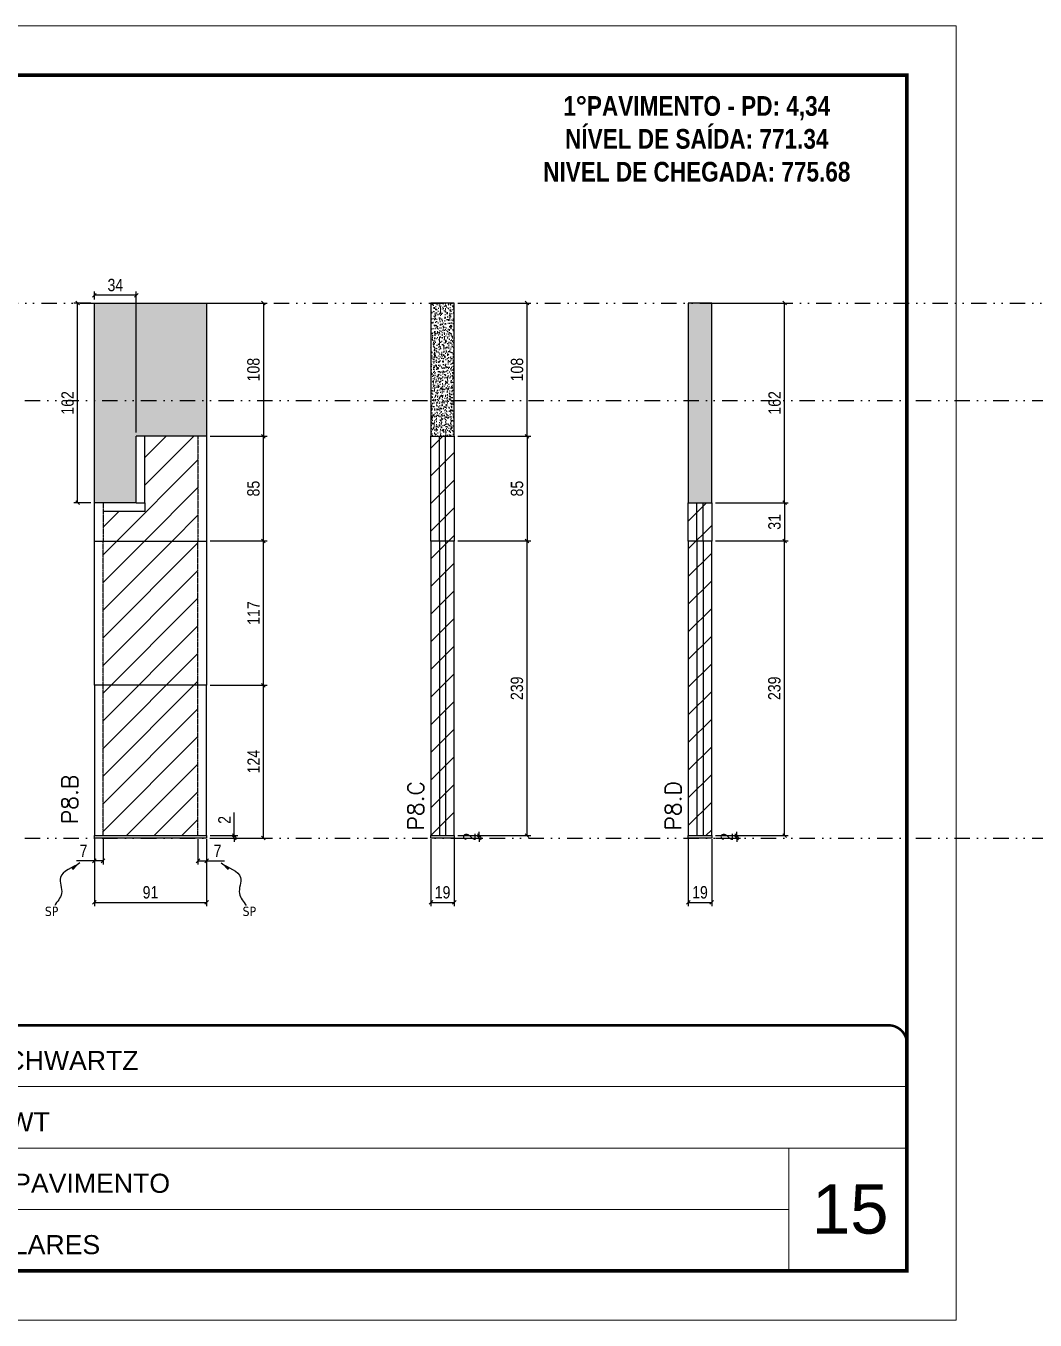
# Model space of a CAD drawing. Extents: x 13770 to 23315, y 867 to 16997.
# Drawn here: x 18299 to 19119, y 12353 to 13403 of the extents above; entities that cross this region are included whole.
import ezdxf

# ---------------------------------------------------------------- set-up
doc = ezdxf.new("R2010")
doc.units = 0
for name, pattern in [('CONTINUO', [0]), ('DASHED', [0.75, 0.5, -0.25]), ('DIVIDE2', [0.625, 0.25, -0.125, 0, -0.125, 0, -0.125]), ('HIDDEN', [0.375, 0.25, -0.125])]:
    doc.linetypes.add(name, pattern=pattern)
for name, color, linetype, lineweight in [('CARIMBO', 255, 'Continuous', 9), ('Folhas', 255, 'Continuous', 9), ('Hachura', 251, 'Continuous', 9), ('SARRAFO DE PRESSAO', 251, 'DASHED', 9), ('Texto Seção', 7, 'Continuous', 15)]:
    doc.layers.add(name, color=color, linetype=linetype, lineweight=lineweight)
for name, color, linetype in [('COTA', 241, 'Continuous'), ('NOMENCLATURA', 7, 'Continuous'), ('Nível', 160, 'Continuous'), ('Painéis', 200, 'Continuous'), ('SARR_2.2x7', 40, 'Continuous'), ('Sarrafo de Pressão', 42, 'HIDDEN'), ('texto', 7, 'Continuous')]:
    doc.layers.add(name, color=color, linetype=linetype)
doc.styles.add('ARIAL', font='arial.ttf')
doc.styles.add('COTA TECNICA', font='techl___.ttf', dxfattribs={"height": 10})
doc.styles.add('COTA TECNICA-50', font='techl___.ttf', dxfattribs={"height": 10})
doc.styles.add('REGUA-120', font='ROMANS.shx', dxfattribs={"height": 15})
doc.styles.add('ROMANC', font='techb___.ttf', dxfattribs={"height": 2.5})
doc.styles.get("Standard").update_dxf_attribs({"font": 'arial.ttf'})
doc.styles.add('Tecnologia', font='')
doc.styles.get('Tecnologia').set_extended_font_data('Forgotten Futurist')
doc.dimstyles.new('COTA PAINEL-50', dxfattribs={"dimtxt": 10, "dimasz": 3, "dimexe": 3, "dimexo": 3, "dimgap": 3, "dimtad": 1, "dimdec": 1, "dimzin": 12, "dimdsep": 46, "dimtxsty": 'COTA TECNICA-50', "dimblk1": 'OBLIQUE', "dimblk2": 'OBLIQUE', "dimsah": 1, "dimcen": 0.9, "dimclrd": 4, "dimclre": 4, "dimclrt": 240, "dimadec": 1, "dimazin": 3, "dimtfac": 1, "dimtdec": 1, "dimtmove": 0, "dimatfit": 3, "dimfxl": 1, "dimtolj": 1, "dimtzin": 12, "dimarcsym": 0})
doc.dimstyles.new('PAINEL', dxfattribs={"dimtxt": 10, "dimasz": 3, "dimexe": 3, "dimexo": 3, "dimgap": 3, "dimtad": 1, "dimdec": 1, "dimzin": 12, "dimdsep": 46, "dimtxsty": 'COTA TECNICA', "dimblk1": 'OBLIQUE', "dimblk2": 'OBLIQUE', "dimsah": 1, "dimcen": 0.9, "dimclrd": 4, "dimclre": 4, "dimclrt": 240, "dimadec": 1, "dimazin": 3, "dimtfac": 1, "dimtdec": 1, "dimtmove": 0, "dimatfit": 3, "dimfxl": 1, "dimtolj": 1, "dimtzin": 12, "dimarcsym": 0})
doc.dimstyles.get("Standard").update_dxf_attribs({"dimtxt": 0.18, "dimasz": 0.18, "dimexe": 0.18, "dimexo": 0.0625, "dimgap": 0.09, "dimtad": 0, "dimtih": 1, "dimtoh": 1, "dimdec": 4, "dimzin": 0, "dimdsep": 46, "dimtxsty": 'Standard', "dimcen": 0.09, "dimadec": 0, "dimazin": 0, "dimtfac": 1, "dimtdec": 4, "dimtofl": 0, "dimtmove": 0, "dimatfit": 3, "dimfxl": 1, "dimtolj": 1, "dimtzin": 0, "dimarcsym": 0})

# ---------------------------------------------------------------- blocks, each defined once
blk = doc.blocks.new('9999999999')
at = {"color": 30, "linetype": 'CONTINUO'}
for p, q in [((98564.6, 34230.2), (98564.6, 34429.4)), ((98564.6, 34379.6), (99584, 34379.6)), ((98564.6, 34329.8), (99488, 34329.8)), ((99584, 34329.8), (99488, 34329.8)), ((99488, 34329.8), (99488, 34230.2)), ((98564.6, 34280), (99488, 34280))]:
    blk.add_line(p, q, dxfattribs=at)
at = {"color": 30, "linetype": 'CONTINUO', "const_width": 2}
blk.add_lwpolyline([(99584, 34230.2), (99584, 34414.4, 0.414214), (99569, 34429.4), (98229, 34429.4, 0.414214), (98214, 34414.4), (98214, 34245.2, 0.414214), (98229, 34230.2), (99584, 34230.2)], format="xyb", dxfattribs=at)
at = {"layer": 'Folhas'}
blk.add_lwpolyline([(98139, 34190.2), (99624, 34190.2), (99624, 35240.2), (98139, 35240.2)], close=True, dxfattribs=at)
at = {"layer": 'Folhas', "color": 30, "const_width": 3}
blk.add_lwpolyline([(98214, 34230.2), (99584, 34230.2), (99584, 35200.2), (98214, 35200.2)], close=True, dxfattribs=at)
at = {"color": 7, "linetype": 'Continuous', "ltscale": 5, "style": 'ARIAL'}
for s, height, p in [('SCHWARTZ', 15.48, (98837.7, 34393.1)), ('GWT', 15.48, (98837.7, 34343.3)), ('1°PAVIMENTO', 15.483, (98837.7, 34293.5)), ('NOVA SISTEMAS CONSTRUTIVOS', 11.059, (98263.2, 34267.2)), ('PILARES', 15.48, (98837.7, 34243.7))]:
    blk.add_text(s, height=height, dxfattribs=at).set_placement(p)
at = {"layer": 'Folhas', "color": 7, "style": 'Tecnologia', "width": 1.5}
for s, p in [('CLIENTE:', (98573.7, 34397.2)), ('OBRA:', (98573.7, 34347.3)), ('PAVIMENTO:', (98573.7, 34297.5)), ('PROJETO:', (98573.7, 34247.7))]:
    blk.add_text(s, height=14, dxfattribs=at).set_placement(p)
blk = doc.blocks.new('_Oblique')
at = {"color": 0, "linetype": 'ByBlock', "lineweight": -2}
blk.add_line((-0.5, -0.5), (0.5, 0.5), dxfattribs=at)
blk = doc.blocks.new('*D326')
at = {"layer": 'COTA', "color": 4, "lineweight": -2, "transparency": 16777216}
for p, q in [((18354.9, 12742.9), (18354.9, 12688.7)), ((18445.9, 12742.9), (18445.9, 12688.7)), ((18354.9, 12691.7), (18445.9, 12691.7))]:
    blk.add_line(p, q, dxfattribs=at)
at = {"layer": 'Defpoints', "color": 0, "transparency": 16777216}
for p in [(18354.9, 12745.9), (18445.9, 12745.9), (18445.9, 12691.7)]:
    blk.add_point(p, dxfattribs=at)
at = {"layer": 'COTA', "color": 4, "lineweight": -2, "transparency": 16777216, "xscale": 3, "yscale": 3, "zscale": 3, "rotation": 180}
blk.add_blockref('_Oblique', (18354.9, 12691.7), dxfattribs=at)
at = {"layer": 'COTA', "color": 4, "lineweight": -2, "transparency": 16777216, "xscale": 3, "yscale": 3, "zscale": 3}
blk.add_blockref('_Oblique', (18445.9, 12691.7), dxfattribs=at)
at = {"layer": 'COTA', "color": 240, "transparency": 16777216, "insert": (18400.4, 12699.8), "char_height": 10, "attachment_point": 5, "style": 'COTA TECNICA'}
blk.add_mtext('\\A1;91', dxfattribs=at)
blk = doc.blocks.new('*D327')
at = {"layer": 'COTA', "color": 4, "lineweight": -2, "transparency": 16777216}
for p, q in [((18448.9, 12867.9), (18495.1, 12867.9)), ((18492.1, 12743.9), (18492.1, 12867.9)), ((18448.9, 12743.9), (18495.1, 12743.9))]:
    blk.add_line(p, q, dxfattribs=at)
at = {"layer": 'Defpoints', "color": 0, "transparency": 16777216}
for p in [(18445.9, 12867.9), (18492.1, 12867.9), (18445.9, 12743.9)]:
    blk.add_point(p, dxfattribs=at)
at = {"layer": 'COTA', "color": 4, "lineweight": -2, "transparency": 16777216, "xscale": 3, "yscale": 3, "zscale": 3}
for p, rotation in [((18492.1, 12867.9), 90), ((18492.1, 12743.9), 270)]:
    blk.add_blockref('_Oblique', p, dxfattribs=dict(at, rotation=rotation))
at = {"layer": 'COTA', "color": 240, "transparency": 16777216, "insert": (18484.1, 12805.9), "char_height": 10, "attachment_point": 5, "rotation": 90, "style": 'COTA TECNICA-50'}
blk.add_mtext('\\A1;124', dxfattribs=at)
blk = doc.blocks.new('*D328')
at = {"layer": 'COTA', "color": 4, "lineweight": -2, "transparency": 16777216}
for p, q in [((18468.4, 12745.9), (18468.4, 12764.7)), ((18448.9, 12745.9), (18471.4, 12745.9)), ((18448.9, 12743.9), (18471.4, 12743.9)), ((18468.4, 12743.9), (18468.4, 12745.9)), ((18468.4, 12743.9), (18468.4, 12740.9))]:
    blk.add_line(p, q, dxfattribs=at)
at = {"layer": 'Defpoints', "color": 0, "transparency": 16777216}
for p in [(18445.9, 12745.9), (18445.9, 12743.9), (18468.4, 12743.9)]:
    blk.add_point(p, dxfattribs=at)
at = {"layer": 'COTA', "color": 4, "lineweight": -2, "transparency": 16777216, "xscale": 3, "yscale": 3, "zscale": 3}
for p, rotation in [((18468.4, 12745.9), 270), ((18468.4, 12743.9), 90)]:
    blk.add_blockref('_Oblique', p, dxfattribs=dict(at, rotation=rotation))
at = {"layer": 'COTA', "color": 240, "transparency": 16777216, "insert": (18460.4, 12758.6), "char_height": 10, "attachment_point": 5, "rotation": 90, "style": 'COTA TECNICA-50'}
blk.add_mtext('\\A1;2', dxfattribs=at)
blk = doc.blocks.new('*D331')
at = {"layer": 'COTA', "color": 4, "linetype": 'ByBlock', "lineweight": -2, "transparency": 16777216}
for p, q in [((18448.9, 12984.9), (18495.1, 12984.9)), ((18492.1, 12867.9), (18492.1, 12984.9)), ((18448.9, 12867.9), (18495.1, 12867.9))]:
    blk.add_line(p, q, dxfattribs=at)
at = {"layer": 'Defpoints', "color": 0, "linetype": 'ByBlock', "transparency": 16777216}
for p in [(18445.9, 12984.9), (18492.1, 12984.9), (18445.9, 12867.9)]:
    blk.add_point(p, dxfattribs=at)
at = {"layer": 'COTA', "color": 4, "linetype": 'ByBlock', "lineweight": -2, "transparency": 16777216, "xscale": 3, "yscale": 3, "zscale": 3}
for p, rotation in [((18492.1, 12984.9), 90), ((18492.1, 12867.9), 270)]:
    blk.add_blockref('_Oblique', p, dxfattribs=dict(at, rotation=rotation))
at = {"layer": 'COTA', "color": 240, "linetype": 'ByBlock', "transparency": 16777216, "insert": (18484.1, 12926.4), "char_height": 10, "attachment_point": 5, "rotation": 90, "style": 'COTA TECNICA'}
blk.add_mtext('\\A1;117', dxfattribs=at)
blk = doc.blocks.new('*D329')
at = {"layer": 'COTA', "color": 4, "lineweight": -2, "transparency": 16777216}
for p, q in [((18354.9, 12740.9), (18354.9, 12722.4)), ((18361.9, 12742.9), (18361.9, 12722.4)), ((18354.9, 12725.4), (18340.2, 12725.4)), ((18361.9, 12725.4), (18354.9, 12725.4))]:
    blk.add_line(p, q, dxfattribs=at)
at = {"layer": 'Defpoints', "color": 0, "transparency": 16777216}
for p in [(18354.9, 12743.9), (18361.9, 12745.9), (18354.9, 12725.4)]:
    blk.add_point(p, dxfattribs=at)
at = {"layer": 'COTA', "color": 4, "lineweight": -2, "transparency": 16777216, "xscale": 3, "yscale": 3, "zscale": 3, "rotation": 180}
blk.add_blockref('_Oblique', (18354.9, 12725.4), dxfattribs=at)
at = {"layer": 'COTA', "color": 4, "lineweight": -2, "transparency": 16777216, "xscale": 3, "yscale": 3, "zscale": 3}
blk.add_blockref('_Oblique', (18361.9, 12725.4), dxfattribs=at)
at = {"layer": 'COTA', "color": 240, "transparency": 16777216, "insert": (18346, 12733.4), "char_height": 10, "attachment_point": 5, "style": 'COTA TECNICA-50'}
blk.add_mtext('\\A1;7', dxfattribs=at)
blk = doc.blocks.new('*D330')
at = {"layer": 'COTA', "color": 4, "lineweight": -2, "transparency": 16777216}
for p, q in [((18438.9, 12742.9), (18438.9, 12722.4)), ((18445.9, 12740.9), (18445.9, 12722.4)), ((18438.9, 12725.4), (18445.9, 12725.4)), ((18445.9, 12725.4), (18460.6, 12725.4))]:
    blk.add_line(p, q, dxfattribs=at)
at = {"layer": 'Defpoints', "color": 0, "transparency": 16777216}
for p in [(18438.9, 12745.9), (18445.9, 12743.9), (18445.9, 12725.4)]:
    blk.add_point(p, dxfattribs=at)
at = {"layer": 'COTA', "color": 4, "lineweight": -2, "transparency": 16777216, "xscale": 3, "yscale": 3, "zscale": 3, "rotation": 180}
blk.add_blockref('_Oblique', (18438.9, 12725.4), dxfattribs=at)
at = {"layer": 'COTA', "color": 4, "lineweight": -2, "transparency": 16777216, "xscale": 3, "yscale": 3, "zscale": 3}
blk.add_blockref('_Oblique', (18445.9, 12725.4), dxfattribs=at)
at = {"layer": 'COTA', "color": 240, "transparency": 16777216, "insert": (18454.8, 12733.4), "char_height": 10, "attachment_point": 5, "style": 'COTA TECNICA-50'}
blk.add_mtext('\\A1;7', dxfattribs=at)
blk = doc.blocks.new('*D332')
at = {"layer": 'COTA', "color": 4, "lineweight": -2, "transparency": 16777216}
for p, q in [((18448.9, 13069.9), (18495.1, 13069.9)), ((18492.1, 12984.9), (18492.1, 13069.9)), ((18448.9, 12984.9), (18495.1, 12984.9))]:
    blk.add_line(p, q, dxfattribs=at)
at = {"layer": 'Defpoints', "color": 0, "transparency": 16777216}
for p in [(18445.9, 13069.9), (18492.1, 13069.9), (18445.9, 12984.9)]:
    blk.add_point(p, dxfattribs=at)
at = {"layer": 'COTA', "color": 4, "lineweight": -2, "transparency": 16777216, "xscale": 3, "yscale": 3, "zscale": 3}
for p, rotation in [((18492.1, 13069.9), 90), ((18492.1, 12984.9), 270)]:
    blk.add_blockref('_Oblique', p, dxfattribs=dict(at, rotation=rotation))
at = {"layer": 'COTA', "color": 240, "transparency": 16777216, "insert": (18484, 13027.4), "char_height": 10, "attachment_point": 5, "rotation": 90, "style": 'COTA TECNICA'}
blk.add_mtext('\\A1;85', dxfattribs=at)
blk = doc.blocks.new('*D333')
at = {"layer": 'COTA', "color": 4, "lineweight": -2, "transparency": 16777216}
for p, q in [((18448.9, 13177.9), (18495.1, 13177.9)), ((18492.1, 13177.9), (18492.1, 13069.9)), ((18448.9, 13069.9), (18495.1, 13069.9))]:
    blk.add_line(p, q, dxfattribs=at)
at = {"layer": 'Defpoints', "color": 0, "transparency": 16777216}
for p in [(18445.9, 13177.9), (18445.9, 13069.9), (18492.1, 13069.9)]:
    blk.add_point(p, dxfattribs=at)
at = {"layer": 'COTA', "color": 4, "lineweight": -2, "transparency": 16777216, "xscale": 3, "yscale": 3, "zscale": 3}
for p, rotation in [((18492.1, 13177.9), 90), ((18492.1, 13069.9), 270)]:
    blk.add_blockref('_Oblique', p, dxfattribs=dict(at, rotation=rotation))
at = {"layer": 'COTA', "color": 240, "transparency": 16777216, "insert": (18484, 13123.9), "char_height": 10, "attachment_point": 5, "rotation": 90, "style": 'COTA TECNICA'}
blk.add_mtext('\\A1;108', dxfattribs=at)
blk = doc.blocks.new('*D334')
at = {"layer": 'COTA', "color": 4, "lineweight": -2, "transparency": 16777216}
for p, q in [((18354.9, 13180.9), (18354.9, 13187.3)), ((18388.9, 13184.3), (18354.9, 13184.3)), ((18388.9, 13072.9), (18388.9, 13187.3))]:
    blk.add_line(p, q, dxfattribs=at)
at = {"layer": 'Defpoints', "color": 0, "transparency": 16777216}
for p in [(18354.9, 13184.3), (18354.9, 13177.9), (18388.9, 13069.9)]:
    blk.add_point(p, dxfattribs=at)
at = {"layer": 'COTA', "color": 4, "lineweight": -2, "transparency": 16777216, "xscale": 3, "yscale": 3, "zscale": 3, "rotation": 180}
blk.add_blockref('_Oblique', (18354.9, 13184.3), dxfattribs=at)
at = {"layer": 'COTA', "color": 4, "lineweight": -2, "transparency": 16777216, "xscale": 3, "yscale": 3, "zscale": 3}
blk.add_blockref('_Oblique', (18388.9, 13184.3), dxfattribs=at)
at = {"layer": 'COTA', "color": 240, "transparency": 16777216, "insert": (18371.9, 13192.5), "char_height": 10, "attachment_point": 5, "style": 'COTA TECNICA'}
blk.add_mtext('\\A1;34', dxfattribs=at)
blk = doc.blocks.new('*D335')
at = {"layer": 'COTA', "color": 4, "lineweight": -2, "transparency": 16777216}
for p, q in [((18351.9, 13177.9), (18338.2, 13177.9)), ((18341.2, 13015.9), (18341.2, 13177.9)), ((18351.9, 13015.9), (18338.2, 13015.9))]:
    blk.add_line(p, q, dxfattribs=at)
at = {"layer": 'Defpoints', "color": 0, "transparency": 16777216}
for p in [(18341.2, 13177.9), (18354.9, 13177.9), (18354.9, 13015.9)]:
    blk.add_point(p, dxfattribs=at)
at = {"layer": 'COTA', "color": 4, "lineweight": -2, "transparency": 16777216, "xscale": 3, "yscale": 3, "zscale": 3}
for p, rotation in [((18341.2, 13177.9), 90), ((18341.2, 13015.9), 270)]:
    blk.add_blockref('_Oblique', p, dxfattribs=dict(at, rotation=rotation))
at = {"layer": 'COTA', "color": 240, "transparency": 16777216, "insert": (18333.1, 13096.9), "char_height": 10, "attachment_point": 5, "rotation": 90, "style": 'COTA TECNICA'}
blk.add_mtext('\\A1;162', dxfattribs=at)
blk = doc.blocks.new('*D337')
at = {"layer": 'COTA', "color": 4, "lineweight": -2, "transparency": 16777216}
for p, q in [((18650, 13177.9), (18709.1, 13177.9)), ((18706.1, 13069.9), (18706.1, 13177.9)), ((18650, 13069.9), (18709.1, 13069.9))]:
    blk.add_line(p, q, dxfattribs=at)
at = {"layer": 'Defpoints', "color": 0, "transparency": 16777216}
for p in [(18647, 13177.9), (18706.1, 13177.9), (18647, 13069.9)]:
    blk.add_point(p, dxfattribs=at)
at = {"layer": 'COTA', "color": 4, "lineweight": -2, "transparency": 16777216, "xscale": 3, "yscale": 3, "zscale": 3}
for p, rotation in [((18706.1, 13177.9), 90), ((18706.1, 13069.9), 270)]:
    blk.add_blockref('_Oblique', p, dxfattribs=dict(at, rotation=rotation))
at = {"layer": 'COTA', "color": 240, "transparency": 16777216, "insert": (18698, 13123.9), "char_height": 10, "attachment_point": 5, "rotation": 90, "style": 'COTA TECNICA'}
blk.add_mtext('\\A1;108', dxfattribs=at)
blk = doc.blocks.new('*D338')
at = {"layer": 'COTA', "color": 4, "lineweight": -2, "transparency": 16777216}
for p, q in [((18628, 12742.9), (18628, 12688.7)), ((18647, 12742.9), (18647, 12688.7)), ((18628, 12691.7), (18647, 12691.7))]:
    blk.add_line(p, q, dxfattribs=at)
at = {"layer": 'Defpoints', "color": 0, "transparency": 16777216}
for p in [(18628, 12745.9), (18647, 12745.9), (18647, 12691.7)]:
    blk.add_point(p, dxfattribs=at)
at = {"layer": 'COTA', "color": 4, "lineweight": -2, "transparency": 16777216, "xscale": 3, "yscale": 3, "zscale": 3, "rotation": 180}
blk.add_blockref('_Oblique', (18628, 12691.7), dxfattribs=at)
at = {"layer": 'COTA', "color": 4, "lineweight": -2, "transparency": 16777216, "xscale": 3, "yscale": 3, "zscale": 3}
blk.add_blockref('_Oblique', (18647, 12691.7), dxfattribs=at)
at = {"layer": 'COTA', "color": 240, "transparency": 16777216, "insert": (18637.5, 12699.8), "char_height": 10, "attachment_point": 5, "style": 'COTA TECNICA'}
blk.add_mtext('\\A1;19', dxfattribs=at)
blk = doc.blocks.new('*D339')
at = {"layer": 'COTA', "color": 4, "lineweight": -2, "transparency": 16777216}
for p, q in [((18650, 12984.9), (18709.1, 12984.9)), ((18706.1, 12745.9), (18706.1, 12984.9)), ((18650, 12745.9), (18709.1, 12745.9))]:
    blk.add_line(p, q, dxfattribs=at)
at = {"layer": 'Defpoints', "color": 0, "transparency": 16777216}
for p in [(18647, 12984.9), (18706.1, 12984.9), (18647, 12745.9)]:
    blk.add_point(p, dxfattribs=at)
at = {"layer": 'COTA', "color": 4, "lineweight": -2, "transparency": 16777216, "xscale": 3, "yscale": 3, "zscale": 3}
for p, rotation in [((18706.1, 12984.9), 90), ((18706.1, 12745.9), 270)]:
    blk.add_blockref('_Oblique', p, dxfattribs=dict(at, rotation=rotation))
at = {"layer": 'COTA', "color": 240, "transparency": 16777216, "insert": (18697.9, 12865.4), "char_height": 10, "attachment_point": 5, "rotation": 90, "style": 'COTA TECNICA'}
blk.add_mtext('\\A1;239', dxfattribs=at)
blk = doc.blocks.new('*D336')
at = {"layer": 'COTA', "color": 4, "lineweight": -2, "transparency": 16777216}
for p, q in [((18667.3, 12745.9), (18667.3, 12748.9)), ((18650, 12745.9), (18670.3, 12745.9)), ((18650, 12743.9), (18670.3, 12743.9)), ((18667.3, 12743.9), (18667.3, 12745.9)), ((18667.3, 12743.9), (18667.3, 12740.9))]:
    blk.add_line(p, q, dxfattribs=at)
at = {"layer": 'Defpoints', "color": 0, "transparency": 16777216}
for p in [(18647, 12745.9), (18647, 12743.9), (18667.3, 12745.9)]:
    blk.add_point(p, dxfattribs=at)
at = {"layer": 'COTA', "color": 4, "lineweight": -2, "transparency": 16777216, "xscale": 3, "yscale": 3, "zscale": 3}
for p, rotation in [((18667.3, 12745.9), 270), ((18667.3, 12743.9), 90)]:
    blk.add_blockref('_Oblique', p, dxfattribs=dict(at, rotation=rotation))
at = {"layer": 'COTA', "color": 240, "transparency": 16777216, "insert": (18659.3, 12744.9), "char_height": 10, "attachment_point": 5, "rotation": 90, "style": 'COTA TECNICA-50'}
blk.add_mtext('\\A1;2', dxfattribs=at)
blk = doc.blocks.new('*D340')
at = {"layer": 'COTA', "color": 4, "lineweight": -2, "transparency": 16777216}
for p, q in [((18650, 13069.9), (18709.1, 13069.9)), ((18706.1, 13069.9), (18706.1, 12984.9)), ((18650, 12984.9), (18709.1, 12984.9))]:
    blk.add_line(p, q, dxfattribs=at)
at = {"layer": 'Defpoints', "color": 0, "transparency": 16777216}
for p in [(18647, 13069.9), (18647, 12984.9), (18706.1, 12984.9)]:
    blk.add_point(p, dxfattribs=at)
at = {"layer": 'COTA', "color": 4, "lineweight": -2, "transparency": 16777216, "xscale": 3, "yscale": 3, "zscale": 3}
for p, rotation in [((18706.1, 13069.9), 90), ((18706.1, 12984.9), 270)]:
    blk.add_blockref('_Oblique', p, dxfattribs=dict(at, rotation=rotation))
at = {"layer": 'COTA', "color": 240, "transparency": 16777216, "insert": (18698, 13027.4), "char_height": 10, "attachment_point": 5, "rotation": 90, "style": 'COTA TECNICA'}
blk.add_mtext('\\A1;85', dxfattribs=at)
blk = doc.blocks.new('*D341')
at = {"layer": 'COTA', "color": 4, "lineweight": -2, "transparency": 16777216}
for p, q in [((18859, 13177.9), (18918.2, 13177.9)), ((18915.2, 13015.9), (18915.2, 13177.9)), ((18859, 13015.9), (18918.2, 13015.9))]:
    blk.add_line(p, q, dxfattribs=at)
at = {"layer": 'Defpoints', "color": 0, "transparency": 16777216}
for p in [(18856, 13177.9), (18915.2, 13177.9), (18856, 13015.9)]:
    blk.add_point(p, dxfattribs=at)
at = {"layer": 'COTA', "color": 4, "lineweight": -2, "transparency": 16777216, "xscale": 3, "yscale": 3, "zscale": 3}
for p, rotation in [((18915.2, 13177.9), 90), ((18915.2, 13015.9), 270)]:
    blk.add_blockref('_Oblique', p, dxfattribs=dict(at, rotation=rotation))
at = {"layer": 'COTA', "color": 240, "transparency": 16777216, "insert": (18907.1, 13096.9), "char_height": 10, "attachment_point": 5, "rotation": 90, "style": 'COTA TECNICA'}
blk.add_mtext('\\A1;162', dxfattribs=at)
blk = doc.blocks.new('*D342')
at = {"layer": 'COTA', "color": 4, "lineweight": -2, "transparency": 16777216}
for p, q in [((18837, 12742.9), (18837, 12688.7)), ((18856, 12742.9), (18856, 12688.7)), ((18837, 12691.7), (18856, 12691.7))]:
    blk.add_line(p, q, dxfattribs=at)
at = {"layer": 'Defpoints', "color": 0, "transparency": 16777216}
for p in [(18837, 12745.9), (18856, 12745.9), (18856, 12691.7)]:
    blk.add_point(p, dxfattribs=at)
at = {"layer": 'COTA', "color": 4, "lineweight": -2, "transparency": 16777216, "xscale": 3, "yscale": 3, "zscale": 3, "rotation": 180}
blk.add_blockref('_Oblique', (18837, 12691.7), dxfattribs=at)
at = {"layer": 'COTA', "color": 4, "lineweight": -2, "transparency": 16777216, "xscale": 3, "yscale": 3, "zscale": 3}
blk.add_blockref('_Oblique', (18856, 12691.7), dxfattribs=at)
at = {"layer": 'COTA', "color": 240, "transparency": 16777216, "insert": (18846.5, 12699.8), "char_height": 10, "attachment_point": 5, "style": 'COTA TECNICA'}
blk.add_mtext('\\A1;19', dxfattribs=at)
blk = doc.blocks.new('*D343')
at = {"layer": 'COTA', "color": 4, "lineweight": -2, "transparency": 16777216}
for p, q in [((18859, 12984.9), (18918.2, 12984.9)), ((18915.2, 12745.9), (18915.2, 12984.9)), ((18859, 12745.9), (18918.2, 12745.9))]:
    blk.add_line(p, q, dxfattribs=at)
at = {"layer": 'Defpoints', "color": 0, "transparency": 16777216}
for p in [(18856, 12984.9), (18915.2, 12984.9), (18856, 12745.9)]:
    blk.add_point(p, dxfattribs=at)
at = {"layer": 'COTA', "color": 4, "lineweight": -2, "transparency": 16777216, "xscale": 3, "yscale": 3, "zscale": 3}
for p, rotation in [((18915.2, 12984.9), 90), ((18915.2, 12745.9), 270)]:
    blk.add_blockref('_Oblique', p, dxfattribs=dict(at, rotation=rotation))
at = {"layer": 'COTA', "color": 240, "transparency": 16777216, "insert": (18906.9, 12865.4), "char_height": 10, "attachment_point": 5, "rotation": 90, "style": 'COTA TECNICA'}
blk.add_mtext('\\A1;239', dxfattribs=at)
blk = doc.blocks.new('*D344')
at = {"layer": 'COTA', "color": 4, "lineweight": -2, "transparency": 16777216}
for p, q in [((18876.3, 12745.9), (18876.3, 12748.9)), ((18859, 12745.9), (18879.3, 12745.9)), ((18859, 12743.9), (18879.3, 12743.9)), ((18876.3, 12743.9), (18876.3, 12745.9)), ((18876.3, 12743.9), (18876.3, 12740.9))]:
    blk.add_line(p, q, dxfattribs=at)
at = {"layer": 'Defpoints', "color": 0, "transparency": 16777216}
for p in [(18856, 12745.9), (18856, 12743.9), (18876.3, 12745.9)]:
    blk.add_point(p, dxfattribs=at)
at = {"layer": 'COTA', "color": 4, "lineweight": -2, "transparency": 16777216, "xscale": 3, "yscale": 3, "zscale": 3}
for p, rotation in [((18876.3, 12745.9), 270), ((18876.3, 12743.9), 90)]:
    blk.add_blockref('_Oblique', p, dxfattribs=dict(at, rotation=rotation))
at = {"layer": 'COTA', "color": 240, "transparency": 16777216, "insert": (18868.3, 12744.9), "char_height": 10, "attachment_point": 5, "rotation": 90, "style": 'COTA TECNICA-50'}
blk.add_mtext('\\A1;2', dxfattribs=at)
blk = doc.blocks.new('*D345')
at = {"layer": 'COTA', "color": 4, "lineweight": -2, "transparency": 16777216}
for p, q in [((18859, 13015.9), (18918.2, 13015.9)), ((18915.2, 13015.9), (18915.2, 12984.9)), ((18859, 12984.9), (18918.2, 12984.9))]:
    blk.add_line(p, q, dxfattribs=at)
at = {"layer": 'Defpoints', "color": 0, "transparency": 16777216}
for p in [(18856, 13015.9), (18856, 12984.9), (18915.2, 12984.9)]:
    blk.add_point(p, dxfattribs=at)
at = {"layer": 'COTA', "color": 4, "lineweight": -2, "transparency": 16777216, "xscale": 3, "yscale": 3, "zscale": 3}
for p, rotation in [((18915.2, 13015.9), 90), ((18915.2, 12984.9), 270)]:
    blk.add_blockref('_Oblique', p, dxfattribs=dict(at, rotation=rotation))
at = {"layer": 'COTA', "color": 240, "transparency": 16777216, "insert": (18907, 13000.4), "char_height": 10, "attachment_point": 5, "rotation": 90, "style": 'COTA TECNICA'}
blk.add_mtext('\\A1;31', dxfattribs=at)

msp = doc.modelspace()

# ---------------------------------------------------------------- hatches: boundary and pattern name
at = {"layer": 'COTA'}
h = msp.add_hatch(dxfattribs=at)
h.set_pattern_fill('AR-CONC', color=256, scale=0.03)
h.set_pattern_definition([(50, (63.013, 0), (5.4655401, -0.4781726), [0.5715, -6.2865]), (355, (63.013, 0), (-1.0573026, 5.7317054), [0.4572, -5.0292175]), (100.451445, (63.4684, -0.04), (4.4082374, 5.2535326), [0.4857003, -5.3427073]), (46.1842, (63.013, 1.524), (8.1323712, -1.2612698), [0.85725, -9.42975]), (96.635558, (63.691, 1.419), (7.122124, 7.4227837), [0.7285507, -8.0140682]), (351.18415, (63.013, 1.524), (7.122124, 7.4227837), [0.685799, -7.543792]), (21, (63.775, 1.143), (4.5484317, -3.06795595), [0.5715, -6.2865]), (326, (63.775, 1.143), (1.8540609, 5.525639), [0.4572, -5.0292]), (71.451445, (64.154, 0.8873), (6.4024926, 2.4576831), [0.4857003, -5.3426981]), (37.5, (63.013, 0), (0.0926581, 2.53665117), [0, -4.96824, 0, -5.1054, 0, -5.04825]), (7.5, (63.013, 0), (2.00458988, 3.00541724), [0, -2.91084, 0, -4.85394, 0, -1.92405]), (327.5, (61.3137, 0), (4.06771786, -0.17186232), [0, -1.905, 0, -5.9436, 0, -7.8867]), (317.5, (60.5517, 0), (4.44387544, 0.76279473), [0, -2.4765, 0, -3.94716, 0, -5.6007])])
h.paths.add_polyline_path([(18445.89, 13177.88), (18388.89, 13177.88), (18354.89, 13177.88), (18354.89, 13098.88), (18445.89, 13098.88)])
h.paths.add_polyline_path([(18445.89, 13069.88), (18445.89, 13098.88), (18354.89, 13098.88), (18354.89, 13015.88), (18388.89, 13015.88), (18388.89, 13069.88)])
h = msp.add_hatch(dxfattribs=at)
h.set_pattern_fill('AR-CONC', color=256, scale=0.03)
h.set_pattern_definition([(50, (-1549.4066, -1208.575), (5.4655401, -0.4781726), [0.5715, -6.2865]), (355, (-1549.4066, -1208.575), (-1.0573026, 5.7317054), [0.4572, -5.0292175]), (100.451445, (-1548.951, -1208.615), (4.4082374, 5.2535326), [0.4857003, -5.3427073]), (46.1842, (-1549.4066, -1207.051), (8.1323712, -1.2612698), [0.85725, -9.42975]), (96.635558, (-1548.729, -1207.156), (7.122124, 7.4227837), [0.7285507, -8.0140682]), (351.18415, (-1549.4066, -1207.051), (7.122124, 7.4227837), [0.685799, -7.543792]), (21, (-1548.6446, -1207.432), (4.5484317, -3.06795595), [0.5715, -6.2865]), (326, (-1548.6446, -1207.432), (1.8540609, 5.525639), [0.4572, -5.0292]), (71.451445, (-1548.2655, -1207.688), (6.4024926, 2.4576831), [0.4857003, -5.3426981]), (37.5, (-1549.4066, -1208.5751), (0.0926581, 2.53665117), [0, -4.96824, 0, -5.1054, 0, -5.04825]), (7.5, (-1549.4066, -1208.575), (2.00458988, 3.00541724), [0, -2.91084, 0, -4.85394, 0, -1.92405]), (327.5, (-1551.1058, -1208.5751), (4.06771786, -0.17186232), [0, -1.905, 0, -5.9436, 0, -7.8867]), (317.5, (-1551.8678, -1208.575), (4.44387544, 0.76279473), [0, -2.4765, 0, -3.94716, 0, -5.6007])])
h.paths.add_polyline_path([(18646.95, 13177.88), (18627.95, 13177.88), (18627.95, 13069.88), (18646.95, 13069.88)])
h = msp.add_hatch(dxfattribs=at)
h.set_pattern_fill('AR-CONC', color=256, scale=0.03)
h.set_pattern_definition([(50, (-1340.369, -1208.575), (5.4655401, -0.4781726), [0.5715, -6.2865]), (355, (-1340.369, -1208.575), (-1.0573026, 5.7317054), [0.4572, -5.0292175]), (100.451445, (-1339.9135, -1208.615), (4.4082374, 5.2535326), [0.4857003, -5.3427073]), (46.1842, (-1340.369, -1207.051), (8.1323712, -1.2612698), [0.85725, -9.42975]), (96.635558, (-1339.691, -1207.156), (7.122124, 7.4227837), [0.7285507, -8.0140682]), (351.18415, (-1340.369, -1207.051), (7.122124, 7.4227837), [0.685799, -7.543792]), (21, (-1339.607, -1207.432), (4.5484317, -3.06795595), [0.5715, -6.2865]), (326, (-1339.607, -1207.432), (1.8540609, 5.525639), [0.4572, -5.0292]), (71.451445, (-1339.228, -1207.688), (6.4024926, 2.4576831), [0.4857003, -5.3426981]), (37.5, (-1340.369, -1208.5751), (0.0926581, 2.53665117), [0, -4.96824, 0, -5.1054, 0, -5.04825]), (7.5, (-1340.369, -1208.575), (2.00458988, 3.00541724), [0, -2.91084, 0, -4.85394, 0, -1.92405]), (327.5, (-1342.0682, -1208.5751), (4.06771786, -0.17186232), [0, -1.905, 0, -5.9436, 0, -7.8867]), (317.5, (-1342.8302, -1208.575), (4.44387544, 0.76279473), [0, -2.4765, 0, -3.94716, 0, -5.6007])])
h.paths.add_polyline_path([(18855.99, 13177.88), (18836.99, 13177.88), (18836.99, 13015.88), (18855.99, 13015.88)])
at = {"layer": 'Hachura', "linetype": 'ByBlock'}
h = msp.add_hatch(dxfattribs=at)
h.set_pattern_fill('ANSI31', color=256, scale=5)
h.paths.add_polyline_path([(18438.89, 12984.88), (18438.89, 13069.88), (18395.89, 13069.88), (18395.89, 13015.88), (18395.89, 13008.88), (18361.89, 13008.88), (18361.89, 12984.88)])
h = msp.add_hatch(dxfattribs=at)
h.set_pattern_fill('ANSI31', color=256, scale=5)
h.paths.add_polyline_path([(18627.95, 12984.88), (18646.95, 12984.88), (18646.95, 13069.88), (18627.95, 13069.88)])
h.paths.add_polyline_path([(18627.95, 12745.88), (18646.95, 12745.88), (18646.95, 12984.88), (18627.95, 12984.88)])
h = msp.add_hatch(dxfattribs=at)
h.set_pattern_fill('ANSI31', color=256, scale=5)
h.set_pattern_definition([(45, (21.243, 0), (-11.22532, 11.22532), [])])
h.paths.add_polyline_path([(18855.99, 12984.88), (18836.99, 12984.88), (18836.99, 12745.88), (18855.99, 12745.88)])
h.paths.add_polyline_path([(18855.99, 13015.88), (18836.99, 13015.88), (18836.99, 12984.88), (18855.99, 12984.88)])
h = msp.add_hatch(dxfattribs=at)
h.set_pattern_fill('ANSI31', color=256, scale=5)
h.paths.add_polyline_path([(18438.89, 12867.88), (18361.89, 12867.88), (18361.89, 12745.88), (18438.89, 12745.88)])
h.paths.add_polyline_path([(18438.89, 12867.88), (18438.89, 12984.88), (18361.89, 12984.88), (18361.89, 12867.88)])

# ---------------------------------------------------------------- linework, layer by layer
at = {"layer": 'COTA'}
for p, q in [((18354.89, 13015.88), (18354.89, 13177.88)), ((18354.89, 13177.88), (18388.89, 13177.88)), ((18388.89, 13177.88), (18445.89, 13177.88)), ((18445.89, 13177.88), (18445.89, 13069.88)), ((18388.89, 13015.88), (18395.89, 13015.88)), ((18395.89, 13015.88), (18395.89, 13008.88))]:
    msp.add_line(p, q, dxfattribs=at)
at = {"layer": 'COTA', "linetype": 'ByBlock'}
for points in [[(18627.95, 13069.88), (18646.95, 13069.88), (18646.95, 13177.88), (18627.95, 13177.88)], [(18836.99, 13015.88), (18855.99, 13015.88), (18855.99, 13177.88), (18836.99, 13177.88)]]:
    msp.add_lwpolyline(points, close=True, dxfattribs=at)
at = {"layer": 'Nível', "color": 4, "linetype": 'DIVIDE2', "ltscale": 50}
for p, q in [((15984.5, 13177.88), (21112.79, 13177.88)), ((13769.54, 13098.88), (21112.79, 13098.88)), ((13769.54, 12743.88), (21112.79, 12743.88))]:
    msp.add_line(p, q, dxfattribs=at)
at = {"layer": 'Painéis'}
for p, q in [((18388.89, 13015.88), (18388.89, 13069.88)), ((18445.89, 13069.88), (18388.89, 13069.88)), ((18445.89, 13069.88), (18445.89, 12984.88)), ((18354.89, 12984.88), (18354.89, 13015.88)), ((18388.89, 13015.88), (18354.89, 13015.88))]:
    msp.add_line(p, q, dxfattribs=at)
for points in [[(18627.95, 13069.88), (18646.95, 13069.88), (18646.95, 12984.88), (18627.95, 12984.88)], [(18836.99, 13015.88), (18855.99, 13015.88), (18855.99, 12984.88), (18836.99, 12984.88)], [(18354.89, 12984.88), (18445.89, 12984.88), (18445.89, 12867.88), (18354.89, 12867.88)], [(18627.95, 12745.88), (18646.95, 12745.88), (18646.95, 12984.88), (18627.95, 12984.88)], [(18836.99, 12745.88), (18855.99, 12745.88), (18855.99, 12984.88), (18836.99, 12984.88)], [(18354.89, 12745.88), (18445.89, 12745.88), (18445.89, 12867.88), (18354.89, 12867.88)], [(18354.89, 12745.88), (18445.89, 12745.88), (18445.89, 12743.88), (18354.89, 12743.88)], [(18627.95, 12745.88), (18646.95, 12745.88), (18646.95, 12743.88), (18627.95, 12743.88)], [(18836.99, 12745.88), (18855.99, 12745.88), (18855.99, 12743.88), (18836.99, 12743.88)]]:
    msp.add_lwpolyline(points, close=True, dxfattribs=at)
at = {"layer": 'SARR_2.2x7', "linetype": 'ByBlock'}
for p, q in [((18395.89, 13015.88), (18395.89, 13069.88)), ((18395.89, 13008.88), (18361.89, 13008.88))]:
    msp.add_line(p, q, dxfattribs=at)
at = {"layer": 'SARR_2.2x7'}
for p, q in [((18634.95, 12984.88), (18634.95, 13069.88)), ((18639.95, 12984.88), (18639.95, 13069.88)), ((18843.99, 12984.88), (18843.99, 13015.88)), ((18848.99, 12984.88), (18848.99, 13015.88)), ((18634.95, 12984.88), (18634.95, 12745.88)), ((18639.95, 12984.88), (18639.95, 12745.88)), ((18843.99, 12984.88), (18843.99, 12745.88)), ((18848.99, 12984.88), (18848.99, 12745.88))]:
    msp.add_line(p, q, dxfattribs=at)
at = {"layer": 'Sarrafo de Pressão'}
for p, q in [((18438.89, 13069.88), (18438.89, 12984.88)), ((18361.89, 13015.88), (18361.89, 12984.88)), ((18361.89, 12867.88), (18361.89, 12984.88)), ((18438.89, 12867.88), (18438.89, 12984.88)), ((18361.89, 12745.88), (18361.89, 12867.88)), ((18438.89, 12745.88), (18438.89, 12867.88))]:
    msp.add_line(p, q, dxfattribs=at)

# ---------------------------------------------------------------- block references
at = {"layer": 'SARRAFO DE PRESSAO', "color": 6, "linetype": 'ByBlock'}
msp.add_blockref('9999999999', (-80569.48, -21837.41), dxfattribs=at)

# ---------------------------------------------------------------- texts
at = {"layer": 'CARIMBO', "style": 'ARIAL'}
msp.add_text('15', height=40, dxfattribs=at).set_placement((18937.36, 12422.94))
at = {"layer": 'NOMENCLATURA', "color": 2, "insert": (18843.88, 13345.82), "char_height": 16, "attachment_point": 2, "style": 'ROMANC'}
msp.add_mtext_dynamic_manual_height_columns('1°PAVIMENTO - PD: 4,34\\PNÍVEL DE SAÍDA: 771.34\\PNIVEL DE CHEGADA: 775.68', width=376.0554, gutter_width=1, heights=[0], dxfattribs=at)
at = {"layer": 'texto', "color": 0, "char_height": 7.5, "attachment_point": 5}
for insert in [(18320.11, 12684.39), (18480.66, 12684.39)]:
    msp.add_mtext('{\\fTahoma|b0|i0|c0|p34;\\C4;SP}', dxfattribs=dict(at, insert=insert))
at = {"layer": 'Texto Seção', "char_height": 13, "width": 285.3299, "rotation": 90, "style": 'REGUA-120'}
for s, insert, attachment_point in [('P8.B', (18341.42, 12755.13), 7), ('P8.C', (18609.28, 12750.02), 1), ('P8.D', (18818.31, 12750.02), 1)]:
    msp.add_mtext(s, dxfattribs=dict(at, insert=insert, attachment_point=attachment_point))

# ---------------------------------------------------------------- dimensions: what is measured, and where the dimension line sits
at = {"layer": 'COTA'}
for base, p1, p2, dimstyle, picture, middle in [((18354.89, 13184.27), (18388.89, 13069.88), (18354.89, 13177.88), 'PAINEL', '*D334', (18371.89, 13192.49)), ((18445.89, 12725.37), (18438.89, 12745.88), (18445.89, 12743.88), 'COTA PAINEL-50', '*D330', (18454.75, 12733.44))]:
    dim = msp.add_linear_dim(base=base, p1=p1, p2=p2, dimstyle=dimstyle, dxfattribs=at)
    dim.commit()
    dim.dimension.update_dxf_attribs({"geometry": picture, "text_midpoint": middle})
for base, p1, p2, angle, dimstyle, picture, middle in [((18341.19, 13177.88), (18354.89, 13015.88), (18354.89, 13177.88), 90, 'PAINEL', '*D335', (18333.09, 13096.88)), ((18492.13, 13069.88), (18445.89, 13177.88), (18445.89, 13069.88), 90, 'PAINEL', '*D333', (18484, 13123.88)), ((18492.13, 13069.88), (18445.89, 12984.88), (18445.89, 13069.88), 90, 'PAINEL', '*D332', (18483.99, 13027.38)), ((18706.14, 12984.88), (18646.95, 13069.88), (18646.95, 12984.88), 90, 'PAINEL', '*D340', (18698, 13027.38)), ((18915.17, 12984.88), (18855.99, 13015.88), (18855.99, 12984.88), 90, 'PAINEL', '*D345', (18906.95, 13000.38)), ((18492.13, 12867.88), (18445.89, 12743.88), (18445.89, 12867.88), 90, 'COTA PAINEL-50', '*D327', (18484.05, 12805.88)), ((18354.89, 12725.37), (18361.89, 12745.88), (18354.89, 12743.88), 180, 'COTA PAINEL-50', '*D329', (18346.02, 12733.44))]:
    dim = msp.add_linear_dim(base=base, p1=p1, p2=p2, angle=angle, dimstyle=dimstyle, dxfattribs=at)
    dim.commit()
    dim.dimension.update_dxf_attribs({"geometry": picture, "text_midpoint": middle})
for base, p1, p2, picture, middle in [((18706.14, 13177.88), (18646.95, 13069.88), (18646.95, 13177.88), '*D337', (18698.01, 13123.88)), ((18915.17, 13177.88), (18855.99, 13015.88), (18855.99, 13177.88), '*D341', (18907.07, 13096.88)), ((18706.14, 12984.88), (18646.95, 12745.88), (18646.95, 12984.88), '*D339', (18697.89, 12865.38)), ((18915.17, 12984.88), (18855.99, 12745.88), (18855.99, 12984.88), '*D343', (18906.92, 12865.38))]:
    dim = msp.add_linear_dim(base=base, p1=p1, p2=p2, angle=90, dimstyle='PAINEL', override={"dimarcsym": 2}, dxfattribs=at)
    dim.commit()
    dim.dimension.update_dxf_attribs({"geometry": picture, "text_midpoint": middle})
at = {"layer": 'COTA', "linetype": 'ByBlock'}
dim = msp.add_linear_dim(base=(18492.13, 12984.88), p1=(18445.89, 12867.88), p2=(18445.89, 12984.88), angle=90, dimstyle='PAINEL', dxfattribs=at)
dim.commit()
dim.dimension.update_dxf_attribs({"geometry": '*D331', "text_midpoint": (18484.05, 12926.38)})
at = {"layer": 'COTA'}
for base, p1, p2, picture, middle in [((18468.41, 12743.88), (18445.89, 12745.88), (18445.89, 12743.88), '*D328', (18468.41, 12758.62)), ((18667.3, 12745.88), (18646.95, 12743.88), (18646.95, 12745.88), '*D336', (18667.3, 12744.88)), ((18876.34, 12745.88), (18855.99, 12743.88), (18855.99, 12745.88), '*D344', (18876.34, 12744.88))]:
    dim = msp.add_linear_dim(base=base, p1=p1, p2=p2, angle=90, dimstyle='COTA PAINEL-50', dxfattribs=at)
    dim.commit()
    dim.dimension.update_dxf_attribs({"geometry": picture, "text_midpoint": middle, "dimtype": 160})
for base, p1, p2, picture, middle in [((18445.89, 12691.7), (18354.89, 12745.88), (18445.89, 12745.88), '*D326', (18400.39, 12699.79)), ((18646.95, 12691.7), (18627.95, 12745.88), (18646.95, 12745.88), '*D338', (18637.45, 12699.79)), ((18855.99, 12691.7), (18836.99, 12745.88), (18855.99, 12745.88), '*D342', (18846.49, 12699.79))]:
    dim = msp.add_linear_dim(base=base, p1=p1, p2=p2, dimstyle='PAINEL', override={"dimarcsym": 2}, dxfattribs=at)
    dim.commit()
    dim.dimension.update_dxf_attribs({"geometry": picture, "text_midpoint": middle})

# ---------------------------------------------------------------- leaders
at = {"layer": 'COTA', "path_type": 1}
for points in [[(18343.06, 12723.7), (18327.27, 12711.86), (18328.2, 12698.86), (18322.64, 12689.07)], [(18457.71, 12723.7), (18473.5, 12711.86), (18472.58, 12698.86), (18478.13, 12689.07)]]:
    msp.add_leader(points, dimstyle='Standard', override={"dimasz": 8}, dxfattribs=at)

doc.saveas('drawing.dxf')
